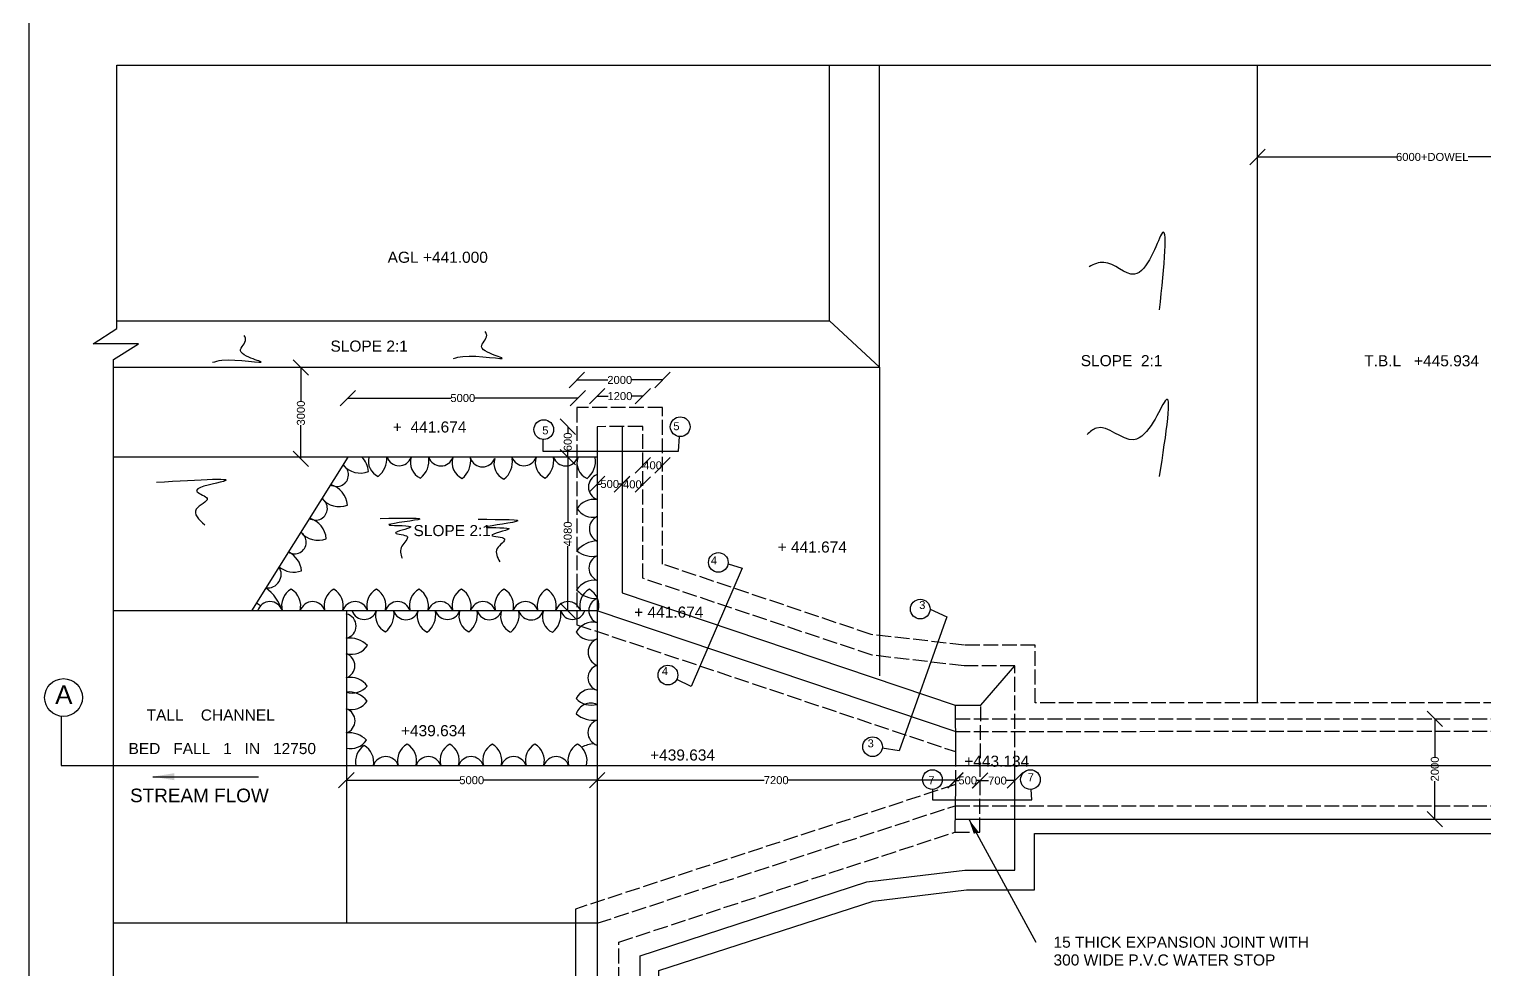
# Model space of a CAD drawing. Header units: millimetres. Extents: x 2933 to 10982, y 3497 to 8355.
# Drawn here: x 2933 to 5299, y 5301 to 6828 of the extents above; entities that cross this region are included whole.
import ezdxf

# ---------------------------------------------------------------- set-up
doc = ezdxf.new("R2010")
doc.units = ezdxf.units.MM
doc.header["$MEASUREMENT"] = 0
doc.linetypes.add('ACAD_ISO02W100', pattern=[15, 12, -3])
for name, color, linetype in [('DIMENSIONS', 7, 'Continuous'), ('DRAWING', 7, 'Continuous'), ('TEXT', 7, 'Continuous')]:
    doc.layers.add(name, color=color, linetype=linetype)
doc.styles.get("Standard").update_dxf_attribs({"font": 'arial.ttf', "height": 13})
doc.dimstyles.get("Standard").update_dxf_attribs({"dimtxt": 13, "dimasz": 25, "dimexe": 0.18, "dimexo": 0.0625, "dimgap": 0.09, "dimtad": 0, "dimdec": 0, "dimzin": 0, "dimdsep": 46, "dimtxsty": 'Standard', "dimblk": 'OBLIQUE', "dimcen": 0.09, "dimse1": 1, "dimse2": 1, "dimadec": 0, "dimazin": 0, "dimtfac": 1, "dimtdec": 0, "dimtofl": 0, "dimtmove": 0, "dimatfit": 3, "dimfxl": 1, "dimtolj": 1, "dimtzin": 0, "dimarcsym": 0})

# ---------------------------------------------------------------- blocks, each defined once
blk = doc.blocks.new('_Oblique')
at = {"color": 0, "linetype": 'ByBlock', "lineweight": -2}
blk.add_line((-0.5, -0.5), (0.5, 0.5), dxfattribs=at)
blk = doc.blocks.new('*D44')
at = {"layer": 'Defpoints', "color": 0}
for p in [(3824.9, 6229), (3451.3, 6133.1), (3824.9, 6132.5)]:
    blk.add_point(p, dxfattribs=at)
at = {"layer": 'DIMENSIONS', "color": 0, "lineweight": -2}
for p, q in [((3451.3, 6229), (3618.6, 6229)), ((3824.9, 6229), (3657.6, 6229))]:
    blk.add_line(p, q, dxfattribs=at)
at = {"layer": 'DIMENSIONS', "color": 0, "lineweight": -2, "xscale": 25, "yscale": 25, "zscale": 25, "rotation": 180}
blk.add_blockref('_Oblique', (3451.3, 6229), dxfattribs=at)
at = {"layer": 'DIMENSIONS', "color": 0, "lineweight": -2, "xscale": 25, "yscale": 25, "zscale": 25}
blk.add_blockref('_Oblique', (3824.9, 6229), dxfattribs=at)
at = {"layer": 'DIMENSIONS', "color": 0, "insert": (3638.1, 6229), "char_height": 13, "attachment_point": 5}
blk.add_mtext('\\A1;5000', dxfattribs=at)
blk = doc.blocks.new('*D45')
at = {"layer": 'Defpoints', "color": 0}
for p in [(3962.5, 6258.3), (3823.6, 6213.5), (3962.5, 6213.5)]:
    blk.add_point(p, dxfattribs=at)
at = {"layer": 'DIMENSIONS', "color": 0, "lineweight": -2}
for p, q in [((3823.6, 6258.3), (3873.5, 6258.3)), ((3962.5, 6258.3), (3912.7, 6258.3))]:
    blk.add_line(p, q, dxfattribs=at)
at = {"layer": 'DIMENSIONS', "color": 0, "lineweight": -2, "xscale": 25, "yscale": 25, "zscale": 25, "rotation": 180}
blk.add_blockref('_Oblique', (3823.6, 6258.3), dxfattribs=at)
at = {"layer": 'DIMENSIONS', "color": 0, "lineweight": -2, "xscale": 25, "yscale": 25, "zscale": 25}
blk.add_blockref('_Oblique', (3962.5, 6258.3), dxfattribs=at)
at = {"layer": 'DIMENSIONS', "color": 0, "insert": (3893.1, 6258.3), "char_height": 13, "attachment_point": 5}
blk.add_mtext('\\A1;2000', dxfattribs=at)
blk = doc.blocks.new('*D46')
at = {"layer": 'Defpoints', "color": 0}
for p in [(3930.5, 6232.1), (3856.3, 6182.5), (3930.5, 6182.6)]:
    blk.add_point(p, dxfattribs=at)
at = {"layer": 'DIMENSIONS', "color": 0, "lineweight": -2}
for p, q in [((3856.3, 6232.1), (3874.5, 6232.1)), ((3930.5, 6232.1), (3912.3, 6232.1))]:
    blk.add_line(p, q, dxfattribs=at)
at = {"layer": 'DIMENSIONS', "color": 0, "lineweight": -2, "xscale": 25, "yscale": 25, "zscale": 25, "rotation": 180}
blk.add_blockref('_Oblique', (3856.3, 6232.1), dxfattribs=at)
at = {"layer": 'DIMENSIONS', "color": 0, "lineweight": -2, "xscale": 25, "yscale": 25, "zscale": 25}
blk.add_blockref('_Oblique', (3930.5, 6232.1), dxfattribs=at)
at = {"layer": 'DIMENSIONS', "color": 0, "insert": (3893.4, 6232.1), "char_height": 13, "attachment_point": 5}
blk.add_mtext('\\A1;1200', dxfattribs=at)
blk = doc.blocks.new('*D47')
at = {"layer": 'Defpoints', "color": 0}
for p in [(3856.3, 6182.5), (3808.7, 6133.1), (3856.8, 6133.1)]:
    blk.add_point(p, dxfattribs=at)
at = {"layer": 'DIMENSIONS', "color": 0, "lineweight": -2}
for p, q in [((3808.7, 6182.5), (3808.7, 6172.3)), ((3808.7, 6133.1), (3808.7, 6143.3))]:
    blk.add_line(p, q, dxfattribs=at)
at = {"layer": 'DIMENSIONS', "color": 0, "lineweight": -2, "xscale": 25, "yscale": 25, "zscale": 25}
for p, rotation in [((3808.7, 6182.5), 90), ((3808.7, 6133.1), 270)]:
    blk.add_blockref('_Oblique', p, dxfattribs=dict(at, rotation=rotation))
at = {"layer": 'DIMENSIONS', "color": 0, "insert": (3808.7, 6157.8), "char_height": 13, "attachment_point": 5, "rotation": 90}
blk.add_mtext('\\A1;600', dxfattribs=at)
blk = doc.blocks.new('*D48')
at = {"layer": 'Defpoints', "color": 0}
for p in [(3808.7, 6133.1), (3808.7, 5883.6), (3808.7, 5883.6)]:
    blk.add_point(p, dxfattribs=at)
at = {"layer": 'DIMENSIONS', "color": 0, "lineweight": -2}
for p, q in [((3808.7, 6133.1), (3808.7, 6028.1)), ((3808.7, 5883.6), (3808.7, 5988.6))]:
    blk.add_line(p, q, dxfattribs=at)
at = {"layer": 'DIMENSIONS', "color": 0, "lineweight": -2, "xscale": 25, "yscale": 25, "zscale": 25}
for p, rotation in [((3808.7, 6133.1), 90), ((3808.7, 5883.6), 270)]:
    blk.add_blockref('_Oblique', p, dxfattribs=dict(at, rotation=rotation))
at = {"layer": 'DIMENSIONS', "color": 0, "insert": (3808.7, 6008.4), "char_height": 13, "attachment_point": 5, "rotation": 90}
blk.add_mtext('\\A1;4080', dxfattribs=at)
blk = doc.blocks.new('*D49')
at = {"layer": 'Defpoints', "color": 0}
for p in [(3856.3, 6089.4), (3897.2, 6089.4), (3897.2, 6089.4)]:
    blk.add_point(p, dxfattribs=at)
at = {"layer": 'DIMENSIONS', "color": 0, "lineweight": -2}
for p, q in [((3856.3, 6089.4), (3862.3, 6089.4)), ((3897.2, 6089.4), (3891.2, 6089.4))]:
    blk.add_line(p, q, dxfattribs=at)
at = {"layer": 'DIMENSIONS', "color": 0, "lineweight": -2, "xscale": 25, "yscale": 25, "zscale": 25, "rotation": 180}
blk.add_blockref('_Oblique', (3856.3, 6089.4), dxfattribs=at)
at = {"layer": 'DIMENSIONS', "color": 0, "lineweight": -2, "xscale": 25, "yscale": 25, "zscale": 25}
blk.add_blockref('_Oblique', (3897.2, 6089.4), dxfattribs=at)
at = {"layer": 'DIMENSIONS', "color": 0, "insert": (3876.8, 6089.4), "char_height": 13, "attachment_point": 5}
blk.add_mtext('\\A1;500', dxfattribs=at)
blk = doc.blocks.new('*D50')
at = {"layer": 'Defpoints', "color": 0}
for p in [(3896.6, 6088.8), (3930.5, 6088.8), (3930.5, 6088.8)]:
    blk.add_point(p, dxfattribs=at)
at = {"layer": 'DIMENSIONS', "color": 0, "lineweight": -2}
for p, q in [((3896.6, 6088.8), (3898.9, 6088.8)), ((3930.5, 6088.8), (3928.3, 6088.8))]:
    blk.add_line(p, q, dxfattribs=at)
at = {"layer": 'DIMENSIONS', "color": 0, "lineweight": -2, "xscale": 25, "yscale": 25, "zscale": 25, "rotation": 180}
blk.add_blockref('_Oblique', (3896.6, 6088.8), dxfattribs=at)
at = {"layer": 'DIMENSIONS', "color": 0, "lineweight": -2, "xscale": 25, "yscale": 25, "zscale": 25}
blk.add_blockref('_Oblique', (3930.5, 6088.8), dxfattribs=at)
at = {"layer": 'DIMENSIONS', "color": 0, "insert": (3913.6, 6088.8), "char_height": 13, "attachment_point": 5}
blk.add_mtext('\\A1;400', dxfattribs=at)
blk = doc.blocks.new('*D51')
at = {"layer": 'Defpoints', "color": 0}
for p in [(3962.5, 6119.7), (3962.5, 6119.7), (3930.5, 6088.8)]:
    blk.add_point(p, dxfattribs=at)
at = {"layer": 'DIMENSIONS', "color": 0, "lineweight": -2}
for p, q in [((3930.5, 6119.7), (3931.8, 6119.7)), ((3962.5, 6119.7), (3961.2, 6119.7))]:
    blk.add_line(p, q, dxfattribs=at)
at = {"layer": 'DIMENSIONS', "color": 0, "lineweight": -2, "xscale": 25, "yscale": 25, "zscale": 25, "rotation": 180}
blk.add_blockref('_Oblique', (3930.5, 6119.7), dxfattribs=at)
at = {"layer": 'DIMENSIONS', "color": 0, "lineweight": -2, "xscale": 25, "yscale": 25, "zscale": 25}
blk.add_blockref('_Oblique', (3962.5, 6119.7), dxfattribs=at)
at = {"layer": 'DIMENSIONS', "color": 0, "insert": (3946.5, 6119.7), "char_height": 13, "attachment_point": 5}
blk.add_mtext('\\A1;400', dxfattribs=at)
blk = doc.blocks.new('*D52')
at = {"layer": 'Defpoints', "color": 0}
for p in [(3448.9, 5629.8), (3856.3, 5629.8), (3856.3, 5608.4)]:
    blk.add_point(p, dxfattribs=at)
at = {"layer": 'DIMENSIONS', "color": 0, "lineweight": -2}
for p, q in [((3448.9, 5608.4), (3633.1, 5608.4)), ((3856.3, 5608.4), (3672, 5608.4))]:
    blk.add_line(p, q, dxfattribs=at)
at = {"layer": 'DIMENSIONS', "color": 0, "lineweight": -2, "xscale": 25, "yscale": 25, "zscale": 25, "rotation": 180}
blk.add_blockref('_Oblique', (3448.9, 5608.4), dxfattribs=at)
at = {"layer": 'DIMENSIONS', "color": 0, "lineweight": -2, "xscale": 25, "yscale": 25, "zscale": 25}
blk.add_blockref('_Oblique', (3856.3, 5608.4), dxfattribs=at)
at = {"layer": 'DIMENSIONS', "color": 0, "insert": (3652.6, 5608.4), "char_height": 13, "attachment_point": 5}
blk.add_mtext('\\A1;5000', dxfattribs=at)
blk = doc.blocks.new('*D53')
at = {"layer": 'Defpoints', "color": 0}
for p in [(3856.3, 5608.4), (4438.4, 5608.5), (4438.4, 5608.4)]:
    blk.add_point(p, dxfattribs=at)
at = {"layer": 'DIMENSIONS', "color": 0, "lineweight": -2}
for p, q in [((3856.3, 5608.5), (4127.9, 5608.5)), ((4438.4, 5608.5), (4166.8, 5608.5))]:
    blk.add_line(p, q, dxfattribs=at)
at = {"layer": 'DIMENSIONS', "color": 0, "lineweight": -2, "xscale": 25, "yscale": 25, "zscale": 25, "rotation": 180}
blk.add_blockref('_Oblique', (3856.3, 5608.5), dxfattribs=at)
at = {"layer": 'DIMENSIONS', "color": 0, "lineweight": -2, "xscale": 25, "yscale": 25, "zscale": 25}
blk.add_blockref('_Oblique', (4438.4, 5608.5), dxfattribs=at)
at = {"layer": 'DIMENSIONS', "color": 0, "insert": (4147.3, 5608.5), "char_height": 13, "attachment_point": 5}
blk.add_mtext('\\A1;7200', dxfattribs=at)
blk = doc.blocks.new('*D54')
at = {"layer": 'Defpoints', "color": 0}
for p in [(4438.4, 5608.4), (4478.6, 5608.1), (4478.6, 5608.1)]:
    blk.add_point(p, dxfattribs=at)
at = {"layer": 'DIMENSIONS', "color": 0, "lineweight": -2}
for p, q in [((4438.4, 5608.1), (4444.1, 5608.1)), ((4478.6, 5608.1), (4473, 5608.1))]:
    blk.add_line(p, q, dxfattribs=at)
at = {"layer": 'DIMENSIONS', "color": 0, "lineweight": -2, "xscale": 25, "yscale": 25, "zscale": 25, "rotation": 180}
blk.add_blockref('_Oblique', (4438.4, 5608.1), dxfattribs=at)
at = {"layer": 'DIMENSIONS', "color": 0, "lineweight": -2, "xscale": 25, "yscale": 25, "zscale": 25}
blk.add_blockref('_Oblique', (4478.6, 5608.1), dxfattribs=at)
at = {"layer": 'DIMENSIONS', "color": 0, "insert": (4458.5, 5608.1), "char_height": 13, "attachment_point": 5}
blk.add_mtext('\\A1;500', dxfattribs=at)
blk = doc.blocks.new('*D55')
at = {"layer": 'Defpoints', "color": 0}
for p in [(4478.4, 5607.8), (4535.2, 5607.8), (4535.2, 5607.8)]:
    blk.add_point(p, dxfattribs=at)
at = {"layer": 'DIMENSIONS', "color": 0, "lineweight": -2}
for p, q in [((4478.4, 5607.8), (4492.4, 5607.8)), ((4535.2, 5607.8), (4521.2, 5607.8))]:
    blk.add_line(p, q, dxfattribs=at)
at = {"layer": 'DIMENSIONS', "color": 0, "lineweight": -2, "xscale": 25, "yscale": 25, "zscale": 25, "rotation": 180}
blk.add_blockref('_Oblique', (4478.4, 5607.8), dxfattribs=at)
at = {"layer": 'DIMENSIONS', "color": 0, "lineweight": -2, "xscale": 25, "yscale": 25, "zscale": 25}
blk.add_blockref('_Oblique', (4535.2, 5607.8), dxfattribs=at)
at = {"layer": 'DIMENSIONS', "color": 0, "insert": (4506.8, 5607.8), "char_height": 13, "attachment_point": 5}
blk.add_mtext('\\A1;700', dxfattribs=at)
blk = doc.blocks.new('*D58')
at = {"layer": 'Defpoints', "color": 0}
for p in [(4929.1, 6620.4), (5497.4, 6620.4), (5497.4, 6620.4)]:
    blk.add_point(p, dxfattribs=at)
at = {"layer": 'DIMENSIONS', "color": 0, "lineweight": -2}
for p, q in [((4929.1, 6620.4), (5155, 6620.4)), ((5497.4, 6620.4), (5271.5, 6620.4))]:
    blk.add_line(p, q, dxfattribs=at)
at = {"layer": 'DIMENSIONS', "color": 0, "lineweight": -2, "xscale": 25, "yscale": 25, "zscale": 25, "rotation": 180}
blk.add_blockref('_Oblique', (4929.1, 6620.4), dxfattribs=at)
at = {"layer": 'DIMENSIONS', "color": 0, "lineweight": -2, "xscale": 25, "yscale": 25, "zscale": 25}
blk.add_blockref('_Oblique', (5497.4, 6620.4), dxfattribs=at)
at = {"layer": 'DIMENSIONS', "color": 0, "insert": (5213.2, 6620.4), "char_height": 13, "attachment_point": 5}
blk.add_mtext('\\A1;6000+DOWEL', dxfattribs=at)
blk = doc.blocks.new('*D63')
at = {"layer": 'Defpoints', "color": 0}
for p in [(5227.8, 5708.2), (5217.4, 5545.2), (5227.8, 5545.2)]:
    blk.add_point(p, dxfattribs=at)
at = {"layer": 'DIMENSIONS', "color": 0, "lineweight": -2}
for p, q in [((5217.4, 5708.2), (5217.4, 5646.3)), ((5217.4, 5545.2), (5217.4, 5607.1))]:
    blk.add_line(p, q, dxfattribs=at)
at = {"layer": 'DIMENSIONS', "color": 0, "lineweight": -2, "xscale": 25, "yscale": 25, "zscale": 25}
for p, rotation in [((5217.4, 5708.2), 90), ((5217.4, 5545.2), 270)]:
    blk.add_blockref('_Oblique', p, dxfattribs=dict(at, rotation=rotation))
at = {"layer": 'DIMENSIONS', "color": 0, "insert": (5217.4, 5626.7), "char_height": 13, "attachment_point": 5, "rotation": 90}
blk.add_mtext('\\A1;2000', dxfattribs=at)
blk = doc.blocks.new('*D97')
at = {"layer": 'Defpoints', "color": 0}
for p in [(3374.1, 6278.8), (3374.1, 6130.5), (3375.1, 6130.5)]:
    blk.add_point(p, dxfattribs=at)
at = {"layer": 'DIMENSIONS', "color": 0, "lineweight": -2}
for p, q in [((3375.1, 6278.8), (3375.1, 6224.1)), ((3375.1, 6130.5), (3375.1, 6185.2))]:
    blk.add_line(p, q, dxfattribs=at)
at = {"layer": 'DIMENSIONS', "color": 0, "lineweight": -2, "xscale": 25, "yscale": 25, "zscale": 25}
for p, rotation in [((3375.1, 6278.8), 90), ((3375.1, 6130.5), 270)]:
    blk.add_blockref('_Oblique', p, dxfattribs=dict(at, rotation=rotation))
at = {"layer": 'DIMENSIONS', "color": 0, "insert": (3375.1, 6204.6), "char_height": 13, "attachment_point": 5, "rotation": 90}
blk.add_mtext('\\A1;3000', dxfattribs=at)

msp = doc.modelspace()

# ---------------------------------------------------------------- linework, layer by layer
at = {"layer": 'DIMENSIONS', "color": 0}
msp.add_lwpolyline([(10981.7, 3496.7), (2933.5, 3496.7), (2933.5, 8355.5), (10981.7, 8355.5)], close=True, dxfattribs=at)
for points in [[(3768.3, 6162), (3768.3, 6142.9), (3988.5, 6142.9), (3990.2, 6166.5)], [(4069, 5959.6), (4091.8, 5952.7), (4009.2, 5760.8), (3985.8, 5772.2)], [(4397.2, 5886.3), (4424.8, 5873.6), (4346.9, 5656.2), (4319.6, 5660.4)], [(4401.2, 5593.6), (4401.2, 5576.6), (4562.4, 5576.6), (4561.3, 5593.6)]]:
    msp.add_lwpolyline(points, dxfattribs=at)
for centre, radius in [((3991.3, 6182.4), 16), ((3769.7, 6177.7), 16), ((4053.3, 5962.1), 16), ((4381.3, 5886.3), 16), ((3971.4, 5779.2), 16), ((2989.4, 5742.7), 30.7), ((4303.8, 5662.9), 16), ((4401.2, 5609.5), 16), ((4560.4, 5609.5), 16)]:
    msp.add_circle(centre, radius, dxfattribs=at)
at = {"layer": 'DRAWING', "color": 0}
for points in [[(3068.3, 4651.9), (3068.3, 4982.1), (3107.7, 5007.8), (3032.4, 5007.8), (3070.6, 5022.2), (3070.6, 6291.7), (3111, 6316.9), (3037.6, 6316.8), (3076, 6342), (3076, 6769.5), (5761.1, 6769.5), (5781.4, 6796.5), (5799, 6723.8), (5822.4, 6760.4), (8249.6, 6760.4)], [(3070.6, 6279), (4315.2, 6279), (4315.2, 6769.5)], [(3076, 6354.6), (4234.1, 6354.6), (4234.1, 6769.5)], [(4929.1, 5734), (4929.1, 6769.5)], [(4234.1, 6354.6), (4315.2, 6279)], [(4315.2, 6279), (4315.2, 5778)], [(3856.3, 6182.5), (3856.3, 5379.6)], [(3897.2, 6182.5), (3897.2, 5912.8), (4438.2, 5730.3), (4479.8, 5730.3), (4535.2, 5794)], [(3856.8, 6133.1), (3070.6, 6133.1)], [(3451.3, 6133.1), (3294.8, 5883.6)], [(4438.3, 5687.7), (3856.3, 5883.6), (3070.6, 5883.6)], [(3448.9, 5883.6), (3448.9, 5376.1), (3070.6, 5376.1)], [(4438.2, 5730.3), (4438.4, 5654.9)], [(2985.6, 5712.5), (2985.6, 5632.1), (9558.4, 5632.1), (9558.4, 5711.9)], [(3821.2, 5399.3), (3821.2, 5040.6), (3956.8, 5040.6), (3956.8, 5299.3), (4304.7, 5412.1), (4456.4, 5430.3), (4566.9, 5430.3), (4566.9, 5522.2), (8079.9, 5522.2), (8079.9, 5430.2), (8178.8, 5430.2), (8466.4, 5289.6), (8466.4, 5035.3), (8637.2, 5035.3), (8637.2, 5395.8), (8209.1, 5605.7), (8209.1, 5653.2)], [(3926.5, 5071.1), (3926.5, 5323.2), (4294.8, 5443.7), (4454, 5462.3), (4535.2, 5462.3), (4535.2, 5632.1)], [(4438.4, 5601.5), (4437.6, 5524.1)], [(4437.8, 5545.2), (8168.1, 5545.2)], [(3856.3, 5376.1), (3454.1, 5376.1), (3448.9, 5376.1)], [(3856.3, 5379.6), (3856.3, 5071.1), (3926.5, 5071.1)]]:
    msp.add_lwpolyline(points, dxfattribs=at)
at = {"layer": 'DRAWING', "color": 0, "linetype": 'ACAD_ISO02W100', "ltscale": 2}
for points in [[(8209.1, 5653.2), (8636.1, 5864.9), (8636.1, 6219), (8463, 6219), (8463, 5969.2), (8178.2, 5827.8), (8080.4, 5827.8), (8080.4, 5734), (4568.2, 5734), (4568.2, 5827.7), (4453.1, 5827.7), (4301.6, 5845), (3962.5, 5959.5), (3962.5, 6213.5), (3823.6, 6213.5), (3823.6, 5861), (4438.4, 5654.9), (4438.4, 5601.5), (3821.2, 5399.3)], [(4535.2, 5632.1), (4535.2, 5794), (4452.8, 5794), (4303, 5811.5), (3930.5, 5936.3), (3930.5, 6182.6), (3856.3, 6182.5)], [(3891.4, 5071.1), (3891.4, 5345.6), (4437.6, 5524.1), (4477.9, 5524.1), (4479.8, 5730.3)], [(4438.3, 5708.2), (8168.1, 5708.2)], [(4438.3, 5687.7), (8209.1, 5689.2)], [(3856.3, 5376.1), (4438.1, 5567.1), (8168.1, 5567.1)]]:
    msp.add_lwpolyline(points, dxfattribs=at)
at = {"layer": 'DRAWING', "color": 0}
for centre, radius, start, end in [((3446.9, 6106.5), 38.1, 4.876, 44.4203), ((3511.5, 6126.3), 26.8, 165.122, 246.3026), ((3474.8, 6132.4), 40.1, 310.2805, 1.0937), ((3534.6, 6139.9), 20.8, 198.8941, 340.3877), ((3581.3, 6124.7), 28.4, 163.1265, 244.8031), ((3546.4, 6127.6), 36.7, 308.6086, 7.9667), ((3602.4, 6139.5), 20.8, 198.8941, 340.3877), ((3649.1, 6124.2), 28.4, 163.1265, 244.8031), ((3614.2, 6127.2), 36.7, 308.6086, 7.9667), ((3670.3, 6138), 20.8, 198.8941, 340.3877), ((3717.1, 6122.8), 28.4, 163.1265, 244.8031), ((3682.1, 6125.8), 36.7, 308.6086, 7.9667), ((3737.5, 6139.9), 20.8, 198.8941, 340.3877), ((3784.3, 6124.7), 28.4, 163.1265, 244.8031), ((3749.3, 6127.6), 36.7, 308.6086, 7.9667), ((3805.3, 6139.5), 20.8, 198.8941, 340.3877), ((3852, 6124.2), 28.4, 163.1265, 244.8031), ((3817.1, 6127.2), 36.7, 308.6086, 7.9667), ((3433.5, 6104.3), 18.9, 237.2774, 58.5237), ((3471.6, 6143.9), 36.7, 219.7529, 291.3419), ((3864, 6084.5), 21.7, 110.8802, 249.1198), ((3412.7, 6051.8), 38.1, 4.876, 73.8648), ((3399.2, 6049.7), 18.9, 237.2774, 58.5237), ((3437.3, 6089.3), 36.7, 219.7529, 291.3419), ((3851.4, 6031), 33.5, 81.6229, 145.8779), ((3378.4, 5997.2), 38.1, 4.876, 73.8648), ((3848.8, 6065.1), 29.5, 211.2658, 284.6563), ((3865.7, 6016.7), 22, 115.3953, 244.6047), ((3364.9, 5995), 18.9, 237.2774, 58.5237), ((3403, 6034.6), 36.7, 219.7529, 291.3419), ((3857.4, 5952.8), 44.1, 91.4918, 140.0817), ((3338.3, 5944.7), 38.1, 5.3659, 64.4609), ((3849, 6011.7), 39.8, 230.3384, 280.5401), ((3864.6, 5952.8), 21.5, 112.7484, 247.2516), ((3320.8, 5942.8), 22.2, 262.9628, 32.8383), ((3364, 5986.6), 40.2, 232.2823, 287.5654), ((3273, 5860), 75.7, 18.1476, 53.4381), ((3374.3, 5892), 30.6, 119.2792, 195.945), ((3343.2, 5891.5), 31.6, 345.5539, 59.2218), ((3443.5, 5892), 30.6, 119.2792, 195.945), ((3412.4, 5891.5), 31.6, 345.5539, 59.2218), ((3512.8, 5892), 30.6, 119.2792, 195.945), ((3481.6, 5891.5), 31.6, 345.5539, 59.2218), ((3582, 5892), 30.6, 119.2792, 195.945), ((3550.8, 5891.5), 31.6, 345.5539, 59.2218), ((3651.2, 5892), 30.6, 119.2792, 195.945), ((3620, 5891.5), 31.6, 345.5539, 59.2218), ((3720.4, 5892), 30.6, 119.2792, 195.945), ((3689.2, 5891.5), 31.6, 345.5539, 59.2218), ((3789.6, 5892), 30.6, 119.2792, 195.945), ((3758.4, 5891.5), 31.6, 345.5539, 59.2218), ((3852.4, 5897.8), 35.3, 83.709, 146.1289), ((3854, 5944.6), 41.1, 221.1586, 273.9944), ((3858.8, 5892), 30.6, 119.2792, 195.945), ((3827.6, 5891.5), 31.6, 345.5539, 59.2218), ((3334.1, 5936), 50.3, 231.6959, 240.9655), ((3324.8, 5877.3), 21.1, 17.4699, 162.5301), ((3394, 5877.3), 21.1, 17.4699, 162.5301), ((3463.2, 5877.3), 21.1, 17.4699, 162.5301), ((3532.4, 5877.3), 21.1, 17.4699, 162.5301), ((3601.6, 5877.3), 21.1, 17.4699, 162.5301), ((3670.8, 5877.3), 21.1, 17.4699, 162.5301), ((3740, 5877.3), 21.1, 17.4699, 162.5301), ((3809.2, 5877.3), 21.1, 17.4699, 162.5301), ((3864, 5883.9), 21.1, 111.6365, 248.3635), ((3444.7, 5858.7), 20.1, 281.8353, 78.1647), ((3477.9, 5890.3), 20.8, 198.8941, 340.3877), ((3524.7, 5875.1), 28.4, 163.1265, 244.8031), ((3489.7, 5878.1), 36.7, 308.6086, 7.9667), ((3545.7, 5889.9), 20.8, 198.8941, 340.3877), ((3592.4, 5874.7), 28.4, 163.1265, 244.8031), ((3557.5, 5877.7), 36.7, 308.6086, 7.9667), ((3613.4, 5890.3), 20.8, 198.8941, 340.3877), ((3660.2, 5875.1), 28.4, 163.1265, 244.8031), ((3625.2, 5878.1), 36.7, 308.6086, 7.9667), ((3681.2, 5889.9), 20.8, 198.8941, 340.3877), ((3727.9, 5874.7), 28.4, 163.1265, 244.8031), ((3693, 5877.7), 36.7, 308.6086, 7.9667), ((3749, 5889.5), 20.8, 198.8941, 340.3877), ((3795.7, 5874.3), 28.4, 163.1265, 244.8031), ((3760.8, 5877.2), 36.7, 308.6086, 7.9667), ((3816.7, 5890.3), 20.8, 198.8941, 340.3877), ((3849.5, 5833.9), 31.1, 77.3462, 151.092), ((3846.1, 5864.6), 28.5, 213.2987, 290.8429), ((3453.9, 5798), 41.3, 44.8121, 96.983), ((3457.1, 5843.8), 30.9, 254.5357, 327.5588), ((3865, 5816.4), 23.2, 112.0839, 247.9161), ((3441.9, 5794.3), 20.8, 289.5797, 70.4203), ((3862.7, 5774.7), 21.2, 107.5735, 252.4265), ((3455.6, 5741.9), 33.5, 35.1453, 101.5292), ((3458.5, 5782.6), 32.6, 252.7845, 318.616), ((3453, 5714.8), 37, 36.6937, 96.4911), ((3846.6, 5729.6), 26.7, 68.7099, 154.6975), ((3457.2, 5753.5), 30.3, 253.9624, 326.9602), ((3442.5, 5704.8), 20.5, 288.079, 71.921), ((3847, 5764.2), 33.9, 223.3281, 285.8101), ((3846.1, 5709.2), 24.6, 65.6473, 163.5138), ((3850.8, 5749.4), 43.6, 229.5078, 277.1899), ((3862.9, 5685.7), 21.4, 108.0434, 251.9566), ((3452.5, 5644.6), 41, 44.7981, 95.0805), ((3455.6, 5691.1), 31.4, 257.6955, 325.8513), ((3496.7, 5637.8), 33.1, 124.7606, 190.0211), ((3461.4, 5637.5), 32.1, 350.2291, 59.1174), ((3562.7, 5640.5), 30.6, 119.2792, 195.945), ((3531.5, 5640), 31.6, 345.5539, 59.2218), ((3631.9, 5640.5), 30.6, 119.2792, 195.945), ((3600.7, 5640), 31.6, 345.5539, 59.2218), ((3701.1, 5640.5), 30.6, 119.2792, 195.945), ((3669.9, 5640), 31.6, 345.5539, 59.2218), ((3770.3, 5640.5), 30.6, 119.2792, 195.945), ((3739.1, 5640), 31.6, 345.5539, 59.2218), ((3839.5, 5640.5), 30.6, 119.2792, 195.945), ((3808.4, 5640), 31.6, 345.5539, 59.2218), ((3855.2, 5614.7), 53.1, 94.1387, 117.0346), ((3513.1, 5625.7), 21.1, 17.4699, 162.5301), ((3582.3, 5625.7), 21.1, 17.4699, 162.5301), ((3651.5, 5625.7), 21.1, 17.4699, 162.5301), ((3720.7, 5625.7), 21.1, 17.4699, 162.5301), ((3789.9, 5625.7), 21.1, 17.4699, 162.5301)]:
    msp.add_arc(centre, radius, start, end, dxfattribs=at)
for points in [[(4770.3, 6372), (4773.2, 6494.9), (4729.2, 6430), (4679.5, 6449.3), (4655.6, 6442.3)], [(4770.2, 6101.8), (4779.2, 6224.3), (4728.1, 6161.4), (4667.6, 6180.2), (4652.5, 6170)], [(3503.9, 6033.6), (3565.2, 6031.5), (3518.8, 6022.8), (3553.3, 6019.3), (3528.7, 6009.7), (3548, 6003.8), (3539, 5988.7), (3539.5, 5968.8)], [(3663.3, 6032.1), (3724.6, 6028.3), (3676.7, 6019), (3713.5, 6016.4), (3685.2, 6005.9), (3705.9, 6000.3), (3694.2, 5984.6), (3698.3, 5963.3)]]:
    msp.add_spline(points, degree=3, dxfattribs=at)
at = {"layer": 'TEXT', "color": 0}
for points in [[(3231.5, 6287), (3246.7, 6290.3), (3310.1, 6287.8), (3286.6, 6297.2), (3277, 6305.9), (3285.3, 6324.6), (3283.1, 6330.6)], [(3623.1, 6293.3), (3638.3, 6296.6), (3701.6, 6294.1), (3678.2, 6303.5), (3668.6, 6312.2), (3676.9, 6330.9), (3674.6, 6336.9)], [(3140.5, 6092.2), (3243.8, 6092.2), (3206.5, 6076.6), (3222.7, 6065.8), (3204.9, 6048.5), (3218.9, 6023.1)]]:
    msp.add_spline(points, degree=3, dxfattribs=at)

# ---------------------------------------------------------------- texts
at = {"layer": 'DIMENSIONS', "color": 0}
for s, height, p in [('5', 13, (3767.2, 6170)), ('5', 13, (3980.2, 6176.8)), ('4', 13, (4041.2, 5958.8)), ('3', 13, (4379.6, 5886.4)), ('4', 13, (3961.6, 5779.2)), ('A', 30, (2975.9, 5732.4)), ('3', 13, (4295.8, 5661.8)), ('7', 13, (4394.5, 5602)), ('7', 13, (4555.9, 5606.8))]:
    msp.add_text(s, height=height, dxfattribs=at).set_placement(p)
at = {"layer": 'TEXT', "color": 0}
for s, height, p in [('AGL +441.000', 18, (3516, 6448.6)), ('SLOPE 2:1', 18, (3423.1, 6304.3)), ('SLOPE  2:1', 18, (4642.1, 6280.7)), ('T.B.L   +445.934', 18, (5102.6, 6280.5)), ('+  441.674', 18, (3524.5, 6173)), ('SLOPE 2:1', 18, (3558, 6004.8)), ('+ 441.674', 18, (4149.6, 5978.1)), ('+ 441.674', 18, (3916.5, 5872.4)), ('TALL    CHANNEL', 18, (3124.4, 5705.3)), ('+439.634', 18, (3537.6, 5679.9)), ('BED   FALL   1   IN   12750', 18, (3095, 5650.9)), ('+439.634', 18, (3942.4, 5640.4)), ('+443.134', 18, (4452.8, 5630.3)), ('STREAM FLOW', 22, (3097.5, 5572.8)), ('15 THICK EXPANSION JOINT WITH', 18, (4597.9, 5336.5)), ('300 WIDE P.V.C WATER STOP', 18, (4597.9, 5307.6))]:
    msp.add_text(s, height=height, dxfattribs=at).set_placement(p)

# ---------------------------------------------------------------- dimensions: what is measured, and where the dimension line sits
at = {"layer": 'DIMENSIONS', "color": 0}
for base, p1, p2, text, picture, middle in [((5497.4, 6620.4), (4929.1, 6620.4), (5497.4, 6620.4), '6000+DOWEL', '*D58', (5213.2, 6620.4)), ((3962.5, 6258.3), (3823.6, 6213.5), (3962.5, 6213.5), '2000', '*D45', (3893.1, 6258.3)), ((3930.5, 6232.1), (3856.3, 6182.5), (3930.5, 6182.6), '1200', '*D46', (3893.4, 6232.1)), ((3824.9, 6229), (3451.3, 6133.1), (3824.9, 6132.5), '5000', '*D44', (3638.1, 6229)), ((3962.5, 6119.7), (3930.5, 6088.8), (3962.5, 6119.7), '400', '*D51', (3946.5, 6119.7)), ((3897.2, 6089.4), (3856.3, 6089.4), (3897.2, 6089.4), '500', '*D49', (3876.8, 6089.4)), ((3930.5, 6088.8), (3896.6, 6088.8), (3930.5, 6088.8), '400', '*D50', (3913.6, 6088.8)), ((3856.3, 5608.4), (3448.9, 5629.8), (3856.3, 5629.8), '5000', '*D52', (3652.6, 5608.4)), ((4438.4, 5608.5), (3856.3, 5608.4), (4438.4, 5608.4), '7200', '*D53', (4147.3, 5608.5)), ((4478.6, 5608.1), (4438.4, 5608.4), (4478.6, 5608.1), '500', '*D54', (4458.5, 5608.1)), ((4535.2, 5607.8), (4478.4, 5607.8), (4535.2, 5607.8), '700', '*D55', (4506.8, 5607.8))]:
    dim = msp.add_linear_dim(base=base, p1=p1, p2=p2, text=text, dimstyle='Standard', dxfattribs=at)
    dim.commit()
    dim.dimension.update_dxf_attribs({"geometry": picture, "text_midpoint": middle})
for base, p1, p2, text, picture, middle in [((3375.1, 6130.5), (3374.1, 6278.8), (3374.1, 6130.5), '3000', '*D97', (3375.1, 6204.6)), ((3808.7, 6133.1), (3856.3, 6182.5), (3856.8, 6133.1), '600', '*D47', (3808.7, 6157.8)), ((3808.7, 5883.6), (3808.7, 6133.1), (3808.7, 5883.6), '4080', '*D48', (3808.7, 6008.4)), ((5217.4, 5545.2), (5227.8, 5708.2), (5227.8, 5545.2), '2000', '*D63', (5217.4, 5626.7))]:
    dim = msp.add_linear_dim(base=base, p1=p1, p2=p2, angle=90, text=text, dimstyle='Standard', dxfattribs=at)
    dim.commit()
    dim.dimension.update_dxf_attribs({"geometry": picture, "text_midpoint": middle})

# ---------------------------------------------------------------- leaders
for points, override in [([(3134.7, 5614.2), (3306.3, 5614.2)], {"dimasz": 35, "dimgap": 0.09, "dimtad": 0}), ([(4460.1, 5545.2), (4569.1, 5345.5)], {"dimgap": 0.09, "dimtad": 0})]:
    msp.add_leader(points, dimstyle='Standard', override=override, dxfattribs=at)

doc.saveas('drawing.dxf')
